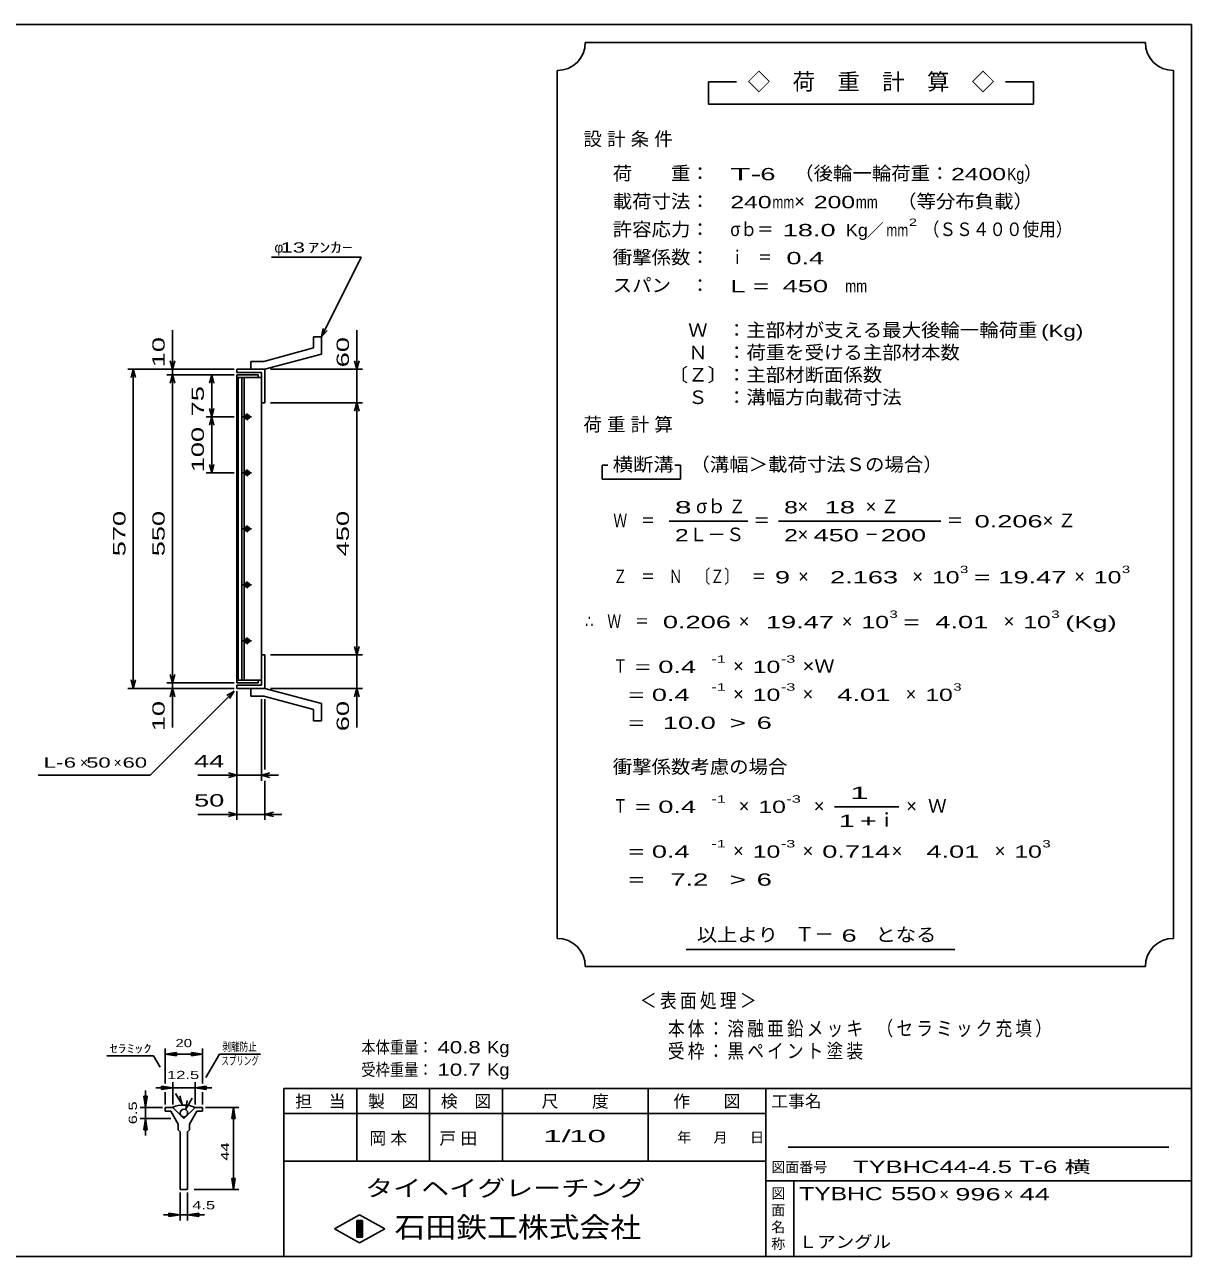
# Model space of a CAD drawing. Units: millimetres, scale not verified. Extents: x -1820 to 1724, y -1285 to 1059.
# Drawn here: x -359 to 1724, y -1141 to 1059 of the extents above; entities that cross this region are included whole.
import ezdxf
from ezdxf.enums import TextEntityAlignment as Align

# ---------------------------------------------------------------- set-up
doc = ezdxf.new("R2010")
doc.units = ezdxf.units.MM
doc.header["$LTSCALE"] = 10
for name, color, linetype, lineweight in [('0_2', 150, 'Continuous', 25), ('16', 3, 'Continuous', 25), ('19', 6, 'Continuous', 25), ('22', 2, 'Continuous', 25), ('32', 4, 'Continuous', 25)]:
    doc.layers.add(name, color=color, linetype=linetype, lineweight=lineweight)
doc.styles.add('ベクトル', font='')
doc.styles.get('ベクトル').set_extended_font_data('ベクトル')

msp = doc.modelspace()

# ---------------------------------------------------------------- linework, layer by layer
at = {"layer": '0_2'}
for p, q in [((-1736, 1059), (1724, 1059)), ((1724, 1059), (1724, -1141)), ((1724, -841), (104, -841)), ((104, -841), (104, -1141)), ((234, -841), (234, -971)), ((364, -971), (364, -841)), ((494, -841), (494, -971)), ((754, -971), (754, -841)), ((964, -841), (964, -1141)), ((964, -886), (104, -886)), ((1684, -946), (1004, -946)), ((104, -971), (964, -971)), ((964, -1006), (1724, -1006)), ((1014, -1141), (1014, -1006)), ((194, -1092), (239, -1067)), ((234, -1077), (244, -1077)), ((234, -1107), (234, -1077)), ((234, -1077), (236, -1077)), ((236, -1077), (236, -1107)), ((238, -1107), (238, -1077)), ((238, -1077), (240, -1077)), ((239, -1067), (284, -1092)), ((240, -1077), (240, -1107)), ((242, -1107), (242, -1077)), ((242, -1077), (244, -1077)), ((244, -1077), (244, -1107)), ((244, -1077), (244, -1107)), ((239, -1117), (194, -1092)), ((284, -1092), (239, -1117)), ((244, -1107), (234, -1107)), ((236, -1107), (238, -1107)), ((240, -1107), (242, -1107)), ((1724, -1141), (-1736, -1141))]:
    msp.add_line(p, q, dxfattribs=at)
at = {"layer": '16'}
for p, q in [((58, 433.5), (20, 433.5)), ((20, 433.5), (20, 429)), ((20, 429), (58, 429)), ((20, 429), (20, -112)), ((64, 429), (20, 429)), ((22, 429), (22, -112)), ((29, -112), (29, 429)), ((33, 429), (33, -112)), ((58, 429), (58, 433.5)), ((64, -112), (64, 429)), ((30, 358.5), (46, 358.5)), ((40, 361.5), (36, 361.5)), ((36, 355.5), (40, 355.5)), ((38, 364.5), (38, 352.5)), ((38, 264.5), (38, 252.5)), ((30, 258.5), (46, 258.5)), ((40, 261.5), (36, 261.5)), ((36, 255.5), (40, 255.5)), ((30, 158.5), (46, 158.5)), ((40, 161.5), (36, 161.5)), ((36, 155.5), (40, 155.5)), ((38, 164.5), (38, 152.5)), ((30, 58.5), (46, 58.5)), ((40, 61.5), (36, 61.5)), ((36, 55.5), (40, 55.5)), ((38, 64.5), (38, 52.5)), ((30, -41.5), (46, -41.5)), ((40, -38.5), (36, -38.5)), ((38, -35.5), (38, -47.5)), ((36, -44.5), (40, -44.5)), ((20, -112), (58, -112)), ((20, -116.5), (20, -112)), ((20, -112), (64, -112)), ((58, -116.5), (20, -116.5)), ((58, -112), (58, -116.5))]:
    msp.add_line(p, q, dxfattribs=at)
for centre, radius, start, end in [((36, 358.5), 3, 90, 270), ((38, 358.5), 4, 46.6, 133.4), ((38, 358.5), 4, 226.6, 313.4), ((40, 358.5), 3, 270, 90), ((36, 258.5), 3, 90, 270), ((38, 258.5), 4, 46.6, 133.4), ((38, 258.5), 4, 226.6, 313.4), ((40, 258.5), 3, 270, 90), ((36, 158.5), 3, 90, 270), ((38, 158.5), 4, 46.6, 133.4), ((38, 158.5), 4, 226.6, 313.4), ((40, 158.5), 3, 270, 90), ((36, 58.5), 3, 90, 270), ((38, 58.5), 4, 46.6, 133.4), ((38, 58.5), 4, 226.6, 313.4), ((40, 58.5), 3, 270, 90), ((36, -41.5), 3, 90, 270), ((38, -41.5), 4, 46.6, 133.4), ((40, -41.5), 3, 270, 90), ((38, -41.5), 4, 226.6, 313.4)]:
    msp.add_arc(centre, radius, start, end, dxfattribs=at)
at = {"layer": '19'}
for p, q in [((157, 501.5), (171, 501.5)), ((157, 481.5), (157, 501.5)), ((171, 470.5), (171, 501.5)), ((157, 481.5), (68, 457.5)), ((70, 443.5), (171, 470.5)), ((20, 437.5), (20, 443.5)), ((20, 443.5), (69, 443.5)), ((45, 457.5), (68, 457.5)), ((45, 443.5), (45, 457.5)), ((45, 443.5), (70, 443.5)), ((69, 443.5), (70, 442.5)), ((70, 442.5), (70, 383.5)), ((64, 437.5), (20, 437.5)), ((64, 383.5), (64, 437.5)), ((70, 383.5), (64, 383.5)), ((70, -66.5), (64, -66.5)), ((64, -66.5), (64, -120.5)), ((70, -125.5), (70, -66.5)), ((20, -120.5), (20, -126.5)), ((64, -120.5), (20, -120.5)), ((20, -126.5), (69, -126.5)), ((45, -126.5), (70, -126.5)), ((45, -140.5), (45, -126.5)), ((69, -126.5), (70, -125.5)), ((70, -126.5), (171, -153.5)), ((45, -140.5), (68, -140.5)), ((157, -164.5), (68, -140.5)), ((171, -184.5), (171, -153.5)), ((157, -184.5), (157, -164.5)), ((157, -184.5), (171, -184.5))]:
    msp.add_line(p, q, dxfattribs=at)
at = {"layer": '22', "color": 4}
for p, q in [((1642, 1027), (642, 1027)), ((592, 977), (592, -573)), ((1692, -573), (1692, 977)), ((912, 957), (862, 957)), ((862, 957), (862, 917)), ((1442, 957), (1392, 957)), ((1442, 917), (1442, 957)), ((862, 917), (1442, 917)), ((82, 643.5), (242, 643.5)), ((171, 501.5), (242, 643.5)), ((-95, 443.5), (-95, 513.5)), ((171, 501.5), (174, 516.1)), ((171, 501.5), (181, 512.5)), ((234, 443.5), (234, 513.5)), ((-175, 443.5), (15, 443.5)), ((-169, 428.5), (-165, 443.5)), ((-161, 428.5), (-165, 443.5)), ((-165, -126.5), (-165, 443.5)), ((15, 443.5), (-105, 443.5)), ((-95, 443.5), (-99, 458.5)), ((-91, 458.5), (-95, 443.5)), ((-95, 443.5), (-95, 433.5)), ((80, 443.5), (244, 443.5)), ((234, 443.5), (230, 458.5)), ((234, 443.5), (238, 458.5)), ((234, 383.5), (234, 443.5)), ((-105, 433.5), (15, 433.5)), ((-99, 418.5), (-95, 433.5)), ((-91, 418.5), (-95, 433.5)), ((-95, -116.5), (-95, 433.5)), ((15, 433.5), (-35, 433.5)), ((-25, 433.5), (-29, 418.5)), ((-21, 418.5), (-25, 433.5)), ((-25, 433.5), (-25, 358.5)), ((80, 383.5), (244, 383.5)), ((230, 368.5), (234, 383.5)), ((238, 368.5), (234, 383.5)), ((234, -66.5), (234, 383.5)), ((-35, 358.5), (15, 358.5)), ((-25, 358.5), (-29, 373.5)), ((-25, 358.5), (-29, 343.5)), ((-21, 373.5), (-25, 358.5)), ((-21, 343.5), (-25, 358.5)), ((-25, 358.5), (-25, 258.5)), ((-25, 258.5), (-29, 273.5)), ((-21, 273.5), (-25, 258.5)), ((682, 272), (672, 272)), ((672, 272), (672, 247)), ((812, 272), (802, 272)), ((812, 247), (812, 272)), ((-35, 258.5), (15, 258.5)), ((672, 247), (812, 247)), ((792, 172), (932, 172)), ((987, 172), (1277, 172)), ((234, -66.5), (230, -51.5)), ((234, -66.5), (238, -51.5)), ((80, -66.5), (244, -66.5)), ((234, -126.5), (234, -66.5)), ((-95, -116.5), (-99, -101.5)), ((-95, -116.5), (-91, -101.5)), ((-175, -126.5), (15, -126.5)), ((-165, -126.5), (-169, -111.5)), ((-165, -126.5), (-161, -111.5)), ((-135, -281.5), (15, -131.5)), ((-105, -116.5), (15, -116.5)), ((-105, -126.5), (15, -126.5)), ((-99, -141.5), (-95, -126.5)), ((-95, -126.5), (-95, -116.5)), ((-91, -141.5), (-95, -126.5)), ((-95, -196.5), (-95, -126.5)), ((2, -139.5), (15, -131.5)), ((7, -144.5), (15, -131.5)), ((20, -291.5), (20, -131.5)), ((20, -361.5), (20, -131.5)), ((80, -126.5), (244, -126.5)), ((230, -141.5), (234, -126.5)), ((238, -141.5), (234, -126.5)), ((234, -196.5), (234, -126.5)), ((64, -291.5), (64, -145.5)), ((70, -271.5), (70, -145.5)), ((-335, -281.5), (-135, -281.5)), ((-50, -281.5), (20, -281.5)), ((20, -281.5), (5, -277.5)), ((5, -285.5), (20, -281.5)), ((20, -281.5), (64, -281.5)), ((64, -281.5), (79, -277.5)), ((79, -285.5), (64, -281.5)), ((64, -281.5), (94, -281.5)), ((70, -361.5), (70, -291.5)), ((-50, -351.5), (20, -351.5)), ((20, -351.5), (5, -347.5)), ((5, -355.5), (20, -351.5)), ((20, -351.5), (70, -351.5)), ((70, -351.5), (85, -347.5)), ((85, -355.5), (70, -351.5)), ((70, -351.5), (100, -351.5)), ((1087, -338), (1202, -338)), ((822, -593), (1302, -593)), ((642, -623), (1642, -623))]:
    msp.add_line(p, q, dxfattribs=at)
for centre, start, end in [((592, 1027), 270, 0), ((1692, 1027), 180, 270), ((592, -623), 0, 90), ((1692, -623), 90, 180)]:
    msp.add_arc(centre, 50, start, end, dxfattribs=at)
at = {"layer": '32'}
for p, q in [((-108, -832), (-108, -770)), ((-41.33, -832), (-41.33, -770)), ((-212.33, -783), (-129, -783)), ((-117.33, -803), (-129, -783)), ((-108, -780), (-88, -777)), ((-88, -783), (-108, -780)), ((-108, -780), (-41.33, -780)), ((-88, -783), (-88, -777)), ((-41.33, -780), (-61.33, -777)), ((-61.33, -783), (-61.33, -777)), ((-61.33, -783), (-41.33, -780)), ((-35.33, -821.67), (-11, -779.67)), ((-11, -779.67), (62.34, -779.67)), ((-94.67, -870), (-94.67, -830)), ((-54.67, -830), (-54.67, -870)), ((-143, -875), (-146, -855)), ((-146, -855), (-140, -855)), ((-143, -875), (-143, -845)), ((-140, -855), (-143, -875)), ((-94.67, -840), (-124.67, -840)), ((-94.67, -840), (-114.67, -837)), ((-114.67, -837), (-114.67, -843)), ((-114.67, -843), (-94.67, -840)), ((-108, -870), (-108, -848)), ((-94.67, -840), (-54.67, -840)), ((-78, -870), (-89.67, -850)), ((-78, -870), (-81.67, -854.33)), ((-54.67, -840), (-34.67, -837)), ((-34.67, -843), (-54.67, -840)), ((-54.67, -840), (-24.67, -840)), ((-41.33, -870), (-41.33, -848)), ((-34.67, -837), (-34.67, -843)), ((-153, -875), (-113, -875)), ((-143, -895), (-143, -875)), ((-108, -875), (-108, -881.67)), ((-94.67, -875), (-108, -875)), ((-74.67, -895), (-94.67, -875)), ((-54.67, -875), (-74.67, -895)), ((-71.33, -878.33), (-60, -858.33)), ((-71.33, -878.33), (-69, -862.33)), ((-41.33, -875), (-54.67, -875)), ((-41.33, -881.67), (-41.33, -875)), ((-36.33, -875), (23.67, -875)), ((10.67, -895), (13.67, -875)), ((16.67, -895), (13.67, -875)), ((13.67, -1021.67), (13.67, -875)), ((-153, -895), (-98, -895)), ((-146, -915), (-143, -895)), ((-140, -915), (-143, -895)), ((-143, -925), (-143, -895)), ((-108, -881.67), (-98, -881.67)), ((-98, -881.67), (-84.67, -905)), ((-64.67, -905), (-51.33, -881.67)), ((-51.33, -881.67), (-41.33, -881.67)), ((10.67, -895), (16.67, -895)), ((-146, -915), (-140, -915)), ((-84.67, -905), (-84.67, -915)), ((-84.67, -915), (-81.33, -918.33)), ((-81.33, -918.33), (-81.33, -1021.67)), ((-68, -918.33), (-64.67, -915)), ((-68, -1021.67), (-68, -918.33)), ((-64.67, -915), (-64.67, -905)), ((13.67, -1021.67), (10.67, -1001.67)), ((10.67, -1001.67), (16.67, -1001.67)), ((16.67, -1001.67), (13.67, -1021.67)), ((-81.33, -1021.67), (-68, -1021.67)), ((-81.33, -1076.67), (-81.33, -1026.67)), ((-68, -1076.67), (-68, -1026.67)), ((-56.33, -1021.67), (23.67, -1021.67)), ((-111.33, -1066.67), (-81.33, -1066.67)), ((-81.33, -1066.67), (-101.33, -1063.67)), ((-101.33, -1069.67), (-101.33, -1063.67)), ((-101.33, -1069.67), (-81.33, -1066.67)), ((-81.33, -1066.67), (-68, -1066.67)), ((-68, -1066.67), (-48, -1063.67)), ((-48, -1069.67), (-68, -1066.67)), ((-68, -1066.67), (-38, -1066.67)), ((-48, -1069.67), (-48, -1063.67))]:
    msp.add_line(p, q, dxfattribs=at)
msp.add_circle((-74.67, -885), 6.67, dxfattribs=at)
msp.add_arc((-75, -920.68), 50, 66, 113, dxfattribs=at)

# ---------------------------------------------------------------- texts
at = {"layer": '0_2', "style": 'ベクトル'}
for s, height, p in [('担\u3000当', 21.99, (124, -864)), ('製\u3000図', 21.99, (254, -864)), ('検\u3000図', 21.99, (384, -864)), ('尺\u3000\u3000度', 21.99, (564, -864)), ('作\u3000\u3000図', 21.99, (799, -864)), ('工事名', 21.99, (974, -864)), ('年', 18.33, (806, -928.5)), ('月', 18.33, (871, -928.5)), ('日', 18.33, (936, -928.5)), ('図面番号', 18.33, (974, -981.5)), ('図', 18.33, (974, -1028.5)), ('面', 18.33, (974, -1058.5)), ('名', 18.33, (974, -1088.5)), ('称', 18.33, (974, -1118.5))]:
    msp.add_text(s, height=height, dxfattribs=at).set_placement(p, align=Align.MIDDLE_LEFT)
at = {"layer": '0_2', "color": 222, "style": 'ベクトル'}
for s, height, width, p in [('タイヘイグレーチング', 29.33, 1.25, (249, -1019)), ('石田鉄工株式会社', 36.66, 1.1, (301.5, -1089))]:
    msp.add_text(s, height=height, dxfattribs=dict(at, width=width)).set_placement(p, align=Align.MIDDLE_LEFT)
at = {"layer": '22', "style": 'ベクトル'}
for s, height, p in [('◇\u3000荷\u3000重\u3000計\u3000算\u3000◇', 29.33, (932, 957)), ('）', 24.19, (1425, 793.5)), ('×', 24.19, (1015, 743.5)), ('／', 21.99, (1144.5, 692)), ('φ', 18.33, (87, 661)), ('σｂ', 24.19, (840, 198.5)), ('×', 24.19, (1021, 198.5)), ('Ｌ－Ｓ', 24.19, (827, 148.5)), ('×', 24.19, (1021, 148.5)), ('×', 24.19, (1022, 73.5)), ('×', 24.19, (1226, 73.5)), ('×', 24.19, (1515, 73.5)), ('×', 24.19, (916, -6.5)), ('×', 24.19, (1100, -6.5)), ('×', 24.19, (1389, -6.5)), ('×', 24.19, (906, -86.5)), ('×', 24.19, (906, -136.5)), ('×', 24.19, (1030, -136.5)), ('×', 24.19, (1214, -136.5)), ('×', 18.33, (-260, -259)), ('×', 18.33, (-200, -259)), ('×', 24.19, (916, -336.5)), ('×', 24.19, (1050, -336.5)), ('×', 24.19, (1215, -336.5)), ('Ｗ', 24.19, (1254, -336.5)), ('ｉ', 24.19, (1163.5, -361.5)), ('×', 24.19, (906, -416.5)), ('×', 24.19, (1030, -416.5)), ('×', 24.19, (1189, -416.5)), ('×', 24.19, (1373, -416.5)), ('Ｔ－', 25.66, (1016, -565.5)), ('×', 21.99, (1274, -1030)), ('×', 21.99, (1389, -1030))]:
    msp.add_text(s, height=height, dxfattribs=at).set_placement(p, align=Align.MIDDLE_LEFT)
for s, height, width, p in [('荷\u3000\u3000重：\u3000', 24.19, 1.05, (691, 793.5)), ('T-', 21.99, 2, (901, 792)), (' 6 ', 21.99, 1.65, (941, 792)), ('（後輪一輪荷重：', 24.19, 1.05, (1015, 793.5)), ('2400', 21.99, 1.5, (1295, 792)), ('Kg', 21.99, 0.85, (1395, 792)), ('載荷寸法：\u3000', 24.19, 1.05, (691, 743.5)), ('240', 21.99, 1.5, (901, 742)), ('mm', 21.99, 0.8, (976, 742)), ('200', 21.99, 1.5, (1050, 742)), ('mm', 21.99, 0.8, (1125, 742)), ('\u3000（等分布負載）', 24.19, 1.05, (1164, 743.5)), ('許容応力：\u3000', 24.19, 1.05, (691, 693.5)), ('σｂ＝', 24.19, 0.9, (901, 693.5)), ('2', 13.2, 1.5, (1219.5, 706)), ('（ＳＳ４００使用）', 24.19, 0.9, (1244.5, 693.5)), (' 18.0', 21.99, 1.65, (981, 692)), ('Kg', 21.99, 1.1, (1107, 692)), ('mm', 21.99, 0.8, (1179.5, 692)), (' 13 ', 18.33, 1.6, (87, 661)), ('ｱﾝｶｰ', 18.33, 1.6, (147, 661)), ('衝撃係数：\u3000', 24.19, 1.05, (691, 643.5)), ('ｉ\u3000＝\u3000', 24.19, 0.75, (901, 643.5)), ('0.4', 21.99, 1.65, (1001, 642)), ('スパン\u3000：\u3000', 24.19, 1.05, (691, 593.5)), ('L = ', 21.99, 1.65, (901, 592)), (' 450 ', 21.99, 1.65, (981, 592)), ('mm', 21.99, 0.8, (1106, 592)), ('\u3000Ｗ\u3000：主部材が支える最大後輪一輪荷重', 24.19, 1.05, (791, 513.5)), ('(Kg)', 21.99, 1.35, (1456, 512)), ('\u3000Ｎ\u3000：荷重を受ける主部材本数', 24.19, 1.05, (791, 473.5)), ('〔Ｚ〕：主部材断面係数', 24.19, 1.05, (791, 433.5)), ('\u3000Ｓ\u3000：溝幅方向載荷寸法', 24.19, 1.05, (791, 393.5)), ('横断溝', 24.19, 1.1, (691, 273.5)), ('\u3000（溝幅＞載荷寸法Ｓの場合）', 24.19, 1.05, (795, 273.5)), ('8', 21.99, 1.8, (802, 197)), ('Ｚ', 24.19, 0.9, (898, 198.5)), ('8', 21.99, 1.5, (997, 197)), (' 18 ', 21.99, 1.65, (1056, 197)), ('Ｗ\u3000＝', 24.19, 0.75, (692, 173.5)), ('＝', 24.19, 0.9, (942, 173.5)), ('＝', 24.19, 0.9, (1287, 173.5)), ('0.206', 21.99, 1.65, (1337, 172)), ('2', 21.99, 1.5, (802, 147)), ('2', 21.99, 1.5, (997, 147)), (' 450 ', 21.99, 1.65, (1036, 147)), (' 200 ', 21.99, 1.65, (1156, 147)), ('－', 24.19, 0.75, (1141, 148.5)), ('Ｚ\u3000＝\u3000Ｎ\u3000〔Ｚ〕\u3000＝', 24.19, 0.75, (692, 73.5)), ('3', 13.2, 1.5, (1311, 86)), ('3', 13.2, 1.5, (1600, 86)), (' 9 ', 21.99, 1.65, (967, 72)), ('  2.163', 21.99, 1.65, (1052, 72)), ('10', 21.99, 1.5, (1261, 72)), ('=', 21.99, 1.7, (1336, 72)), (' 19.47', 21.99, 1.65, (1366, 72)), ('10', 21.99, 1.5, (1550, 72)), ('∴\u3000Ｗ\u3000＝', 24.19, 0.75, (642, -6.5)), (' 0.206', 21.99, 1.65, (767, -8)), (' 19.47', 21.99, 1.65, (951, -8)), ('10', 21.99, 1.5, (1135, -8)), ('3', 13.2, 1.5, (1185, 6)), ('  4.01', 21.99, 1.65, (1240, -8)), ('10', 21.99, 1.5, (1424, -8)), ('3', 13.2, 1.5, (1474, 6)), ('(Kg)', 21.99, 1.65, (1499, -8)), ('=', 21.99, 1.7, (1210, -8)), ('Ｔ', 24.19, 0.75, (692, -86.5)), (' = 0.4', 21.99, 1.65, (717, -88)), ('-1', 13.2, 1.65, (867, -74)), ('10', 21.99, 1.5, (941, -88)), ('-3', 13.2, 1.65, (991, -74)), ('×Ｗ', 24.19, 1.1, (1030, -86.5)), ('  = 0.4', 21.99, 1.65, (692, -138)), ('-1', 13.2, 1.65, (867, -124)), ('10', 21.99, 1.5, (941, -138)), ('-3', 13.2, 1.65, (991, -124)), ('  4.01', 21.99, 1.65, (1065, -138)), ('10', 21.99, 1.5, (1249, -138)), ('3', 13.2, 1.5, (1299, -124)), ('  =', 21.99, 1.65, (692, -188)), (' 10.0', 21.99, 1.65, (767, -188)), ('>', 21.99, 1.7, (899.5, -188)), (' 6 ', 21.99, 1.65, (934.5, -188)), ('L-', 18.33, 1.6, (-325, -259)), (' 6 ', 18.33, 1.6, (-300, -259)), (' 50 ', 18.33, 1.6, (-260, -259)), (' 60 ', 18.33, 1.6, (-195, -259)), (' 44 ', 21.99, 1.65, (-70, -256.5)), ('衝撃係数考慮の場合', 24.19, 1.05, (691, -266.5)), (' 50 ', 21.99, 1.65, (-70, -326.5)), ('Ｔ', 24.19, 0.75, (692, -336.5)), (' = 0.4', 21.99, 1.65, (717, -338)), ('-1', 13.2, 1.65, (867, -324)), ('10', 21.99, 1.5, (951, -338)), ('-3', 13.2, 1.65, (1001, -324)), ('  = 0.4', 21.99, 1.65, (692, -418)), ('-1', 13.2, 1.65, (867, -404)), ('10', 21.99, 1.5, (941, -418)), ('-3', 13.2, 1.65, (991, -404)), ('0.714', 21.99, 1.65, (1065, -418)), ('  4.01', 21.99, 1.65, (1224, -418)), ('10', 21.99, 1.5, (1408, -418)), ('3', 13.2, 1.5, (1458, -404)), ('  7.2', 21.99, 1.65, (767, -468)), ('>', 21.99, 1.7, (899.5, -468)), (' 6 ', 21.99, 1.65, (934.5, -468)), ('  =', 21.99, 1.65, (692, -468)), ('以上より\u3000', 24.19, 1.1, (841, -566.5)), (' 6 ', 21.99, 1.65, (1086, -568)), ('となる', 24.19, 1.1, (1160, -566.5)), ('本体重量：', 21.99, 0.85, (242, -767.5)), (' 40.8', 21.99, 1.35, (367, -767.5)), ('Kg', 21.99, 1.1, (467, -767.5)), ('受枠重量：', 21.99, 0.85, (242, -807.5)), (' 10.7', 21.99, 1.35, (367, -807.5)), ('Kg', 21.99, 1.1, (467, -807.5)), ('1/', 21.99, 2, (567, -926)), (' 10 ', 21.99, 2, (597, -926)), ('TYBHC44-4.5 T-6 横', 21.99, 1.55, (1120, -981)), ('TYBHC', 23.46, 1.4, (1024, -1029)), (' 550 ', 23.46, 1.55, (1174, -1029)), (' 996 ', 21.99, 1.65, (1289, -1030)), (' 44 ', 21.99, 1.65, (1404, -1030)), ('Ｌアングル', 21.99, 1.1, (1023, -1115))]:
    msp.add_text(s, height=height, dxfattribs=dict(at, width=width)).set_placement(p, align=Align.MIDDLE_LEFT)
at = {"layer": '22', "style": 'ベクトル', "width": 1.65}
for s, p in [(' 10 ', (-120, 433.5)), (' 60 ', (209, 433.5)), (' 75 ', (-50, 346)), (' 100 ', (-50, 246)), (' 570 ', (-190, 96)), (' 550 ', (-120, 96)), (' 450 ', (209, 96)), (' 10 ', (-120, -216.5)), (' 60 ', (209, -216.5))]:
    msp.add_text(s, height=21.99, rotation=90, dxfattribs=at).set_placement(p, align=Align.MIDDLE_LEFT)
at = {"layer": '22', "attachment_point": 4, "style": 'ベクトル'}
for s, insert, char_height in [('\\T1.28;設計条件', (638.5, 853.5), 24.19), ('\\T1.28;荷重計算', (638.5, 343.5), 24.19), ('\\T1.42;×Ｚ', (1142.5, 198.5), 24.19), ('\\T1.42;×Ｚ', (1458.5, 173.5), 24.19), ('\\T1.25;\\W2;\\~1\\~', (1094.5, -313), 21.99), ('\\T1.33;\\W1.75;1+', (1094.5, -363), 21.99), ('\\T1.2;\\W0.85;＜表面処理＞', (739.5, -685.5), 25.66), ('\\T1.19;\\W0.85;本体：溶融亜鉛メッキ', (789.5, -735.5), 25.66), ('\\T1.19;\\W0.85;（セラミック充填）', (1162, -735.5), 25.66), ('\\T1.19;\\W0.85;受枠：黒ペイント塗装', (789.5, -775.5), 25.66), ('\\T1.25;岡本\u3000', (256.5, -931), 21.99), ('\\T1.25;戸田\u3000', (381.5, -931.5), 21.99)]:
    msp.add_mtext(s, dxfattribs=dict(at, insert=insert, char_height=char_height))
at = {"layer": '32', "color": 2, "style": 'ベクトル'}
for s, width, p in [('ｾﾗﾐｯｸ', 1.5, (-207.33, -770)), ('20', 1.35, (-89.67, -760)), ('剥離防止', 0.75, (-6, -766.67)), ('スプリング', 0.65, (-7.66, -791.67)), ('12.5', 1.5, (-104.67, -817)), (' 4.5 ', 1.5, (-68, -1049.67))]:
    msp.add_text(s, height=14.66, dxfattribs=dict(at, width=width)).set_placement(p, align=Align.MIDDLE_LEFT)
at = {"layer": '32', "color": 2, "style": 'ベクトル', "width": 1.5}
for s, p in [('6.5', (-166, -905)), (' 44 ', (-1.33, -978.33))]:
    msp.add_text(s, height=14.66, rotation=90, dxfattribs=at).set_placement(p, align=Align.MIDDLE_LEFT)

doc.saveas('drawing.dxf')
